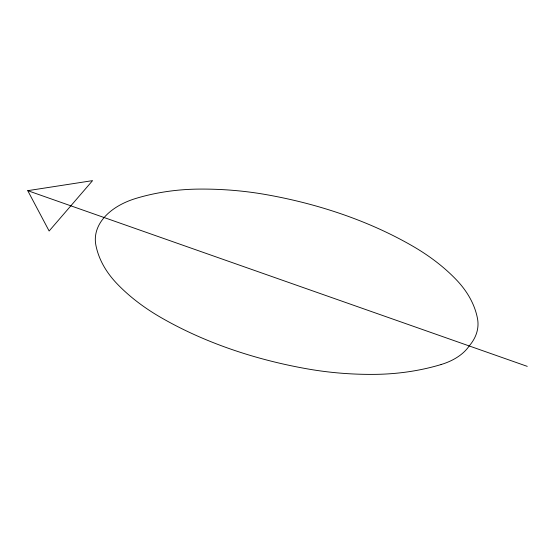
<?xml version="1.0" encoding="UTF-8"?>
<svg xmlns="http://www.w3.org/2000/svg" width="555" height="555" viewBox="0 0 555 555"><rect width="100%" height="100%" fill="white"/><g stroke="black" fill="none" stroke-linecap="round" stroke-linejoin="round"><path stroke-width="0.83" d="M27.75 190.663L92.567 180.632L49.131 231.012L27.75 190.663L527.25 366.362M441.086 364.538A57.789 36.755 0.4 0 0 469.197 345.945A71.97 45.781 0.4 0 0 477.473 318.445A151.772 96.535 0.4 0 0 456.46 279.907A237.7 151.196 0.4 0 0 412.823 246.198A359.099 228.417 0.4 0 0 266.24 194.638A237.7 151.196 0.4 0 0 198.315 189.102A151.772 96.535 0.4 0 0 136.093 198.364A71.97 45.781 0.4 0 0 95.855 245.032A151.772 96.535 0.4 0 0 116.876 283.57A237.7 151.196 0.4 0 0 160.506 317.273A359.099 228.417 0.4 0 0 307.095 368.832A237.7 151.196 0.4 0 0 375.013 374.368A161.158 102.508 0.4 0 0 441.086 364.538"/></g></svg>
